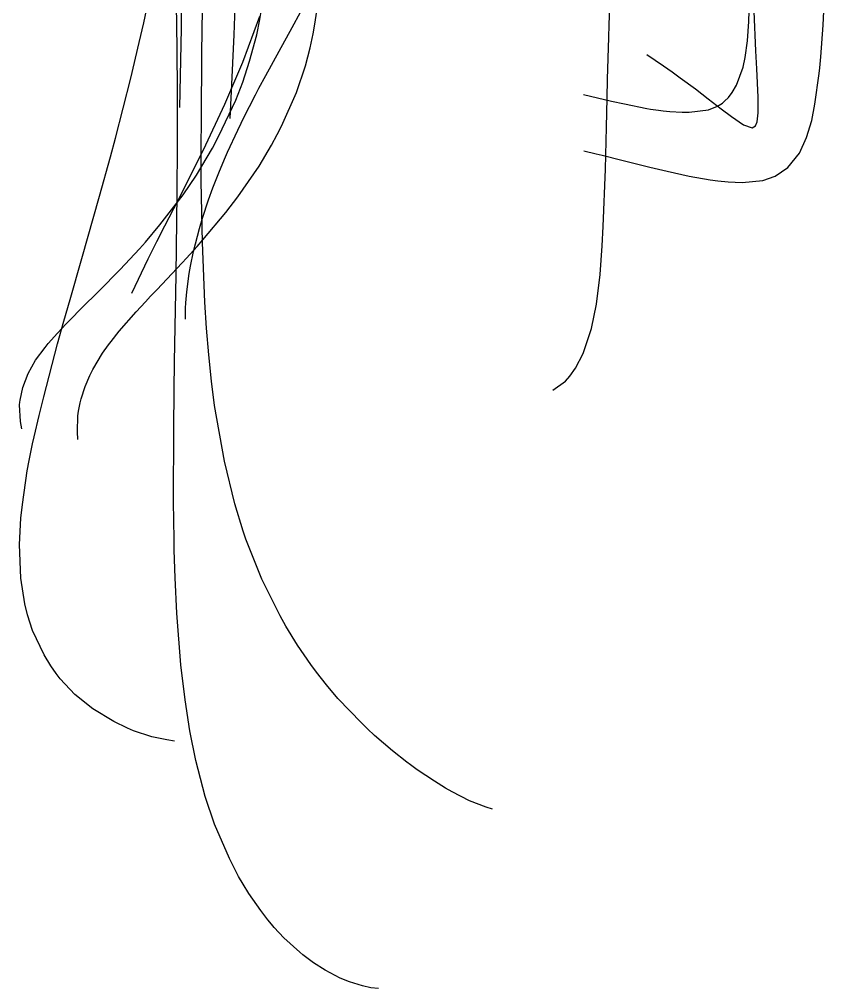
# Model space of a CAD drawing. Header units: metres. Extents: x -663 to 215, y -40 to 703.
# Drawn here: x -25.58 to 9.26, y -40.45 to 1.47 of the extents above; entities that cross this region are included whole.
import ezdxf

# ---------------------------------------------------------------- set-up
doc = ezdxf.new("R2010")
doc.units = ezdxf.units.M

msp = doc.modelspace()

# ---------------------------------------------------------------- linework, layer by layer
for p, q in [((-18.763, 1.412, -1348.645), (-18.886, 6.067, -1347.194)), ((-20.197, 1.319, -1362.16), (-19.546, 4.441, -1361.232)), ((-0.067, 1.235, -1354.354), (0.011, 3.383, -1353.716)), ((-15.168, 1.463, -1355.808), (-14.946, 2.816, -1355.071)), ((-16.285, 0.798, -1359.268), (-16.22, 2.498, -1358.678)), ((5.981, 1.376, -1354.082), (6.013, 2.29, -1353.658)), ((9.191, 1.222, -1353.33), (9.257, 2.475, -1352.629)), ((-18.569, 1.069, -1355.93), (-18.558, 1.87, -1355.692)), ((-17.679, 0.028, -1357.324), (-17.656, 1.909, -1356.75)), ((-13.77, 1.125, -1347.138), (-13.41, 1.779, -1347.484)), ((-12.793, 1.267, -1354.911), (-12.714, 1.823, -1354.692)), ((6.28, 0.108, -1359.307), (6.214, 1.818, -1357.61)), ((-20.388, 0.464, -1362.399), (-20.197, 1.319, -1362.16)), ((-18.734, -1.445, -1349.478), (-18.763, 1.412, -1348.645)), ((-15.915, -0.373, -1358.423), (-15.168, 1.615, -1357.63)), ((-15.308, 0.8, -1356.142), (-15.168, 1.463, -1355.808)), ((-12.867, 0.843, -1355.066), (-12.793, 1.267, -1354.911)), ((5.918, 0.537, -1354.454), (5.981, 1.376, -1354.082)), ((-18.63, -2.334, -1356.856), (-18.569, 1.069, -1355.93)), ((-14.345, 0.091, -1346.57), (-13.77, 1.125, -1347.138)), ((-12.996, 0.239, -1355.267), (-12.867, 0.843, -1355.066)), ((-0.084, 0.68, -1354.518), (-0.067, 1.235, -1354.354)), ((9.092, -0.143, -1354.104), (9.191, 1.222, -1353.33)), ((-20.752, -1.069, -1362.801), (-20.388, 0.464, -1362.399)), ((-16.398, -1.633, -1360.046), (-16.285, 0.798, -1359.268)), ((-15.615, -0.33, -1356.656), (-15.308, 0.8, -1356.142)), ((-0.134, -1.116, -1355.041), (-0.084, 0.68, -1354.518)), ((5.821, -0.172, -1354.745), (5.918, 0.537, -1354.454)), ((-17.704, -2.88, -1358.131), (-17.679, 0.028, -1357.324)), ((-14.919, -0.959, -1345.983), (-14.345, 0.091, -1346.57)), ((-13.203, -0.539, -1355.49), (-12.996, 0.239, -1355.267)), ((6.322, -0.672, -1360.148), (6.28, 0.108, -1359.307)), ((-16.691, -2.198, -1359.063), (-15.915, -0.373, -1358.423)), ((-15.915, -1.24, -1357.025), (-15.615, -0.33, -1356.656)), ((1.563, -0.049, -1362.482), (2.292, -0.538, -1363.04)), ((5.737, -0.59, -1354.903), (5.821, -0.172, -1354.745)), ((9.05, -0.628, -1354.381), (9.092, -0.143, -1354.104)), ((-13.594, -1.685, -1355.742), (-13.203, -0.539, -1355.49)), ((2.292, -0.538, -1363.04), (2.666, -0.802, -1363.312)), ((2.666, -0.802, -1363.312), (3.012, -1.053, -1363.554)), ((5.444, -1.373, -1355.12), (5.737, -0.59, -1354.903)), ((6.384, -1.889, -1361.657), (6.322, -0.672, -1360.148)), ((9.028, -0.864, -1354.516), (9.05, -0.628, -1354.381)), ((-21.421, -3.668, -1363.396), (-20.752, -1.069, -1362.801)), ((-16.215, -2.026, -1357.309), (-15.915, -1.24, -1357.025)), ((-15.211, -1.503, -1345.677), (-14.919, -0.959, -1345.983)), ((-0.154, -1.931, -1355.275), (-0.134, -1.116, -1355.041)), ((3.012, -1.053, -1363.554), (3.666, -1.539, -1363.983)), ((8.839, -2.198, -1355.277), (9.028, -0.864, -1354.516)), ((-18.729, -2.609, -1349.806), (-18.734, -1.445, -1349.478)), ((-16.457, -2.811, -1360.398), (-16.398, -1.633, -1360.046)), ((-15.365, -1.794, -1345.513), (-15.211, -1.503, -1345.677)), ((3.666, -1.539, -1363.983), (4.227, -1.97, -1364.301)), ((5.262, -1.689, -1355.171), (5.444, -1.373, -1355.12)), ((-16.942, -3.569, -1357.742), (-16.215, -2.026, -1357.309)), ((-15.627, -2.299, -1345.229), (-15.365, -1.794, -1345.513)), ((-14.243, -3.142, -1355.925), (-13.594, -1.685, -1355.742)), ((-1.175, -1.778, -1351.411), (0.035, -2.062, -1352.261)), ((-0.182, -3.185, -1355.628), (-0.154, -1.931, -1355.275)), ((0.035, -2.062, -1352.261), (0.596, -2.186, -1352.655)), ((4.227, -1.97, -1364.301), (4.78, -2.399, -1364.543)), ((4.838, -2.148, -1355.153), (4.929, -2.07, -1355.168)), ((4.929, -2.07, -1355.168), (5.095, -1.905, -1355.182)), ((5.095, -1.905, -1355.182), (5.262, -1.689, -1355.171)), ((6.387, -2.574, -1362.675), (6.384, -1.889, -1361.657)), ((-17.618, -4.172, -1359.636), (-16.691, -2.198, -1359.063)), ((-15.869, -2.778, -1344.961), (-15.627, -2.299, -1345.229)), ((0.596, -2.186, -1352.655), (1.57, -2.382, -1353.332)), ((1.57, -2.382, -1353.332), (1.729, -2.408, -1353.44)), ((1.729, -2.408, -1353.44), (2.066, -2.459, -1353.667)), ((2.066, -2.459, -1353.667), (2.275, -2.486, -1353.805)), ((2.275, -2.486, -1353.805), (2.568, -2.516, -1353.995)), ((3.391, -2.543, -1354.498), (4.234, -2.442, -1354.946)), ((4.234, -2.442, -1354.946), (4.629, -2.284, -1355.099)), ((4.629, -2.284, -1355.099), (4.838, -2.148, -1355.153)), ((4.78, -2.399, -1364.543), (5.223, -2.734, -1364.648)), ((8.698, -2.896, -1355.671), (8.839, -2.198, -1355.277)), ((-18.731, -3.945, -1350.17), (-18.729, -2.609, -1349.806)), ((-17.709, -4.058, -1358.436), (-17.704, -2.88, -1358.131)), ((-15.987, -3.015, -1344.828), (-15.869, -2.778, -1344.961)), ((2.568, -2.516, -1353.995), (3.093, -2.548, -1354.323)), ((3.093, -2.548, -1354.323), (3.391, -2.543, -1354.498)), ((5.223, -2.734, -1364.648), (5.751, -3.09, -1364.593)), ((6.335, -2.968, -1363.412), (6.387, -2.574, -1362.675)), ((8.48, -3.637, -1356.075), (8.698, -2.896, -1355.671)), ((-16.575, -4.279, -1344.132), (-16.133, -3.315, -1344.661)), ((-16.133, -3.315, -1344.661), (-15.987, -3.015, -1344.828)), ((-14.422, -3.505, -1355.954), (-14.243, -3.142, -1355.925)), ((-0.226, -5.009, -1356.116), (-0.182, -3.185, -1355.628)), ((5.751, -3.09, -1364.593), (6.127, -3.22, -1364.229)), ((6.127, -3.22, -1364.229), (6.272, -3.128, -1363.803)), ((6.272, -3.128, -1363.803), (6.335, -2.968, -1363.412)), ((-21.638, -4.479, -1363.566), (-21.421, -3.668, -1363.396)), ((-17.223, -4.103, -1357.866), (-16.942, -3.569, -1357.742)), ((-14.665, -3.964, -1355.976), (-14.422, -3.505, -1355.954)), ((8.174, -4.312, -1356.417), (8.48, -3.637, -1356.075)), ((-18.748, -6.08, -1350.719), (-18.731, -3.945, -1350.17)), ((-18.126, -5.2, -1359.886), (-17.618, -4.172, -1359.636)), ((-17.918, -5.261, -1358.05), (-17.223, -4.103, -1357.866)), ((-17.706, -5.539, -1358.793), (-17.709, -4.058, -1358.436)), ((-15.209, -4.881, -1355.96), (-14.665, -3.964, -1355.976)), ((-22.106, -6.175, -1363.882), (-21.638, -4.479, -1363.566)), ((-16.951, -5.163, -1343.657), (-16.704, -4.572, -1343.973)), ((-16.704, -4.572, -1343.973), (-16.575, -4.279, -1344.132)), ((-1.159, -4.218, -1352.963), (-0.625, -4.345, -1353.246)), ((-0.625, -4.345, -1353.246), (-0.371, -4.407, -1353.381)), ((-0.371, -4.407, -1353.381), (0.483, -4.617, -1353.841)), ((7.663, -4.942, -1356.67), (8.174, -4.312, -1356.417)), ((-16.129, -6.209, -1355.795), (-15.209, -4.881, -1355.96)), ((-0.319, -7.495, -1356.699), (-0.226, -5.009, -1356.116)), ((0.483, -4.617, -1353.841), (1.7, -4.917, -1354.502)), ((1.7, -4.917, -1354.502), (2.446, -5.094, -1354.904)), ((7.117, -5.306, -1356.734), (7.663, -4.942, -1356.67)), ((-18.521, -5.982, -1360.047), (-18.126, -5.2, -1359.886)), ((-18.497, -6.121, -1358.123), (-17.918, -5.261, -1358.05)), ((-17.205, -5.811, -1343.316), (-16.951, -5.163, -1343.657)), ((2.446, -5.094, -1354.904), (3.401, -5.305, -1355.406)), ((3.401, -5.305, -1355.406), (4.304, -5.47, -1355.853)), ((6.58, -5.493, -1356.679), (7.117, -5.306, -1356.734)), ((-17.659, -8.187, -1359.337), (-17.706, -5.539, -1358.793)), ((-17.396, -6.335, -1343.046), (-17.205, -5.811, -1343.316)), ((4.304, -5.47, -1355.853), (4.635, -5.514, -1356.004)), ((4.635, -5.514, -1356.004), (5.084, -5.558, -1356.196)), ((5.084, -5.558, -1356.196), (5.693, -5.578, -1356.428)), ((5.693, -5.578, -1356.428), (6.58, -5.493, -1356.679)), ((-22.874, -8.873, -1364.266), (-22.106, -6.175, -1363.882)), ((-19.5, -7.423, -1358.084), (-18.497, -6.121, -1358.123)), ((-19.281, -7.461, -1360.252), (-18.521, -5.982, -1360.047)), ((-18.799, -9.58, -1351.524), (-18.748, -6.08, -1350.719)), ((-16.639, -6.878, -1355.657), (-16.129, -6.209, -1355.795)), ((-17.656, -7.127, -1342.651), (-17.396, -6.335, -1343.046)), ((-17.789, -7.569, -1342.436), (-17.656, -7.127, -1342.651)), ((-17.634, -8.063, -1355.277), (-16.639, -6.878, -1355.657)), ((-20.124, -8.163, -1357.987), (-19.5, -7.423, -1358.084)), ((-19.626, -8.133, -1360.308), (-19.281, -7.461, -1360.252)), ((-0.362, -8.329, -1356.872), (-0.319, -7.495, -1356.699)), ((-18.041, -8.572, -1341.976), (-17.789, -7.569, -1342.436)), ((-20.386, -8.461, -1357.932), (-20.124, -8.163, -1357.987)), ((-20.009, -8.889, -1360.331), (-19.626, -8.133, -1360.308)), ((-18.345, -8.857, -1354.946), (-17.883, -8.346, -1355.17)), ((-17.883, -8.346, -1355.17), (-17.634, -8.063, -1355.277)), ((-17.547, -10.765, -1359.743), (-17.659, -8.187, -1359.337)), ((-0.457, -9.568, -1357.086), (-0.362, -8.329, -1356.872)), ((-21.216, -9.349, -1357.671), (-20.386, -8.461, -1357.932)), ((-18.17, -9.2, -1341.705), (-18.041, -8.572, -1341.976)), ((-23.384, -10.652, -1364.445), (-22.874, -8.873, -1364.266)), ((-20.705, -10.378, -1360.201), (-20.009, -8.889, -1360.331)), ((-19.202, -9.773, -1354.456), (-18.533, -9.062, -1354.849)), ((-18.533, -9.062, -1354.849), (-18.345, -8.857, -1354.946)), ((-18.227, -9.518, -1341.573), (-18.17, -9.2, -1341.705)), ((-22.144, -10.288, -1357.24), (-21.216, -9.349, -1357.671)), ((-18.862, -13.339, -1352.239), (-18.799, -9.58, -1351.524)), ((-18.331, -10.311, -1341.273), (-18.227, -9.518, -1341.573)), ((-0.616, -10.854, -1357.229), (-0.457, -9.568, -1357.086)), ((-19.62, -10.213, -1354.183), (-19.202, -9.773, -1354.456)), ((-22.883, -11.022, -1356.782), (-22.144, -10.288, -1357.24)), ((-19.9, -10.507, -1353.987), (-19.62, -10.213, -1354.183)), ((-18.372, -10.784, -1341.111), (-18.331, -10.311, -1341.273)), ((-23.65, -11.588, -1364.514), (-23.384, -10.652, -1364.445)), ((-20.526, -11.176, -1353.495), (-20.121, -10.741, -1353.822)), ((-20.121, -10.741, -1353.822), (-19.9, -10.507, -1353.987)), ((-18.386, -11.02, -1341.035), (-18.372, -10.784, -1341.111)), ((-17.476, -11.892, -1359.884), (-17.547, -10.765, -1359.743)), ((-0.822, -11.905, -1357.257), (-0.616, -10.854, -1357.229)), ((-23.377, -11.52, -1356.407), (-22.883, -11.022, -1356.782)), ((-21.254, -12.018, -1352.787), (-20.526, -11.176, -1353.495)), ((-18.396, -11.49, -1340.9), (-18.386, -11.02, -1341.035)), ((-23.931, -12.101, -1355.899), (-23.545, -11.692, -1356.267)), ((-23.923, -12.561, -1364.561), (-23.65, -11.588, -1364.514)), ((-23.545, -11.692, -1356.267), (-23.377, -11.52, -1356.407)), ((-24.326, -12.55, -1355.449), (-23.931, -12.101, -1355.899)), ((-21.606, -12.46, -1352.391), (-21.254, -12.018, -1352.787)), ((-17.384, -13.044, -1359.995), (-17.476, -11.892, -1359.884)), ((-1.183, -12.979, -1357.124), (-0.822, -11.905, -1357.257)), ((-24.525, -14.861, -1364.538), (-23.923, -12.561, -1364.561)), ((-24.465, -12.716, -1355.273), (-24.326, -12.55, -1355.449)), ((-21.723, -12.612, -1352.252), (-21.606, -12.46, -1352.391)), ((-24.872, -13.275, -1354.631), (-24.465, -12.716, -1355.273)), ((-22.396, -13.672, -1351.232), (-21.978, -12.971, -1351.914)), ((-21.978, -12.971, -1351.914), (-21.723, -12.612, -1352.252)), ((-1.515, -13.611, -1356.925), (-1.183, -12.979, -1357.124)), ((-25.2, -13.852, -1353.915), (-24.872, -13.275, -1354.631)), ((-18.881, -14.573, -1352.446), (-18.862, -13.339, -1352.239)), ((-17.268, -14.182, -1360.068), (-17.384, -13.044, -1359.995)), ((-22.53, -13.93, -1350.977), (-22.396, -13.672, -1351.232)), ((-1.771, -13.967, -1356.745), (-1.515, -13.611, -1356.925)), ((-25.429, -14.45, -1353.137), (-25.2, -13.852, -1353.915)), ((-22.736, -14.41, -1350.498), (-22.53, -13.93, -1350.977)), ((-17.139, -15.224, -1360.1), (-17.268, -14.182, -1360.068)), ((-2.506, -14.573, -1356.157), (-1.956, -14.174, -1356.606)), ((-1.956, -14.174, -1356.606), (-1.771, -13.967, -1356.745)), ((-25.542, -15, -1352.401), (-25.429, -14.45, -1353.137)), ((-22.906, -14.945, -1349.964), (-22.736, -14.41, -1350.498)), ((-18.901, -16.256, -1352.69), (-18.881, -14.573, -1352.446)), ((-25.567, -15.199, -1352.135), (-25.555, -15.089, -1352.282)), ((-25.555, -15.089, -1352.282), (-25.542, -15, -1352.401)), ((-24.653, -15.371, -1364.516), (-24.525, -14.861, -1364.538)), ((-22.949, -15.111, -1349.799), (-22.906, -14.945, -1349.964)), ((-25.523, -15.925, -1351.159), (-25.567, -15.199, -1352.135)), ((-24.723, -15.657, -1364.5), (-24.653, -15.371, -1364.516)), ((-23.048, -15.676, -1349.241), (-23.02, -15.479, -1349.435)), ((-23.02, -15.479, -1349.435), (-22.949, -15.111, -1349.799)), ((-16.709, -17.635, -1359.982), (-17.139, -15.224, -1360.1)), ((-25.468, -16.238, -1350.741), (-25.523, -15.925, -1351.159)), ((-24.934, -16.579, -1364.421), (-24.723, -15.657, -1364.5)), ((-23.067, -16.368, -1348.571), (-23.048, -15.676, -1349.241)), ((-18.903, -19.401, -1352.997), (-18.901, -16.256, -1352.69)), ((-25.002, -16.885, -1364.389), (-24.934, -16.579, -1364.421)), ((-23.048, -16.706, -1348.25), (-23.067, -16.368, -1348.571)), ((-25.149, -17.608, -1364.293), (-25.002, -16.885, -1364.389)), ((-25.235, -18.061, -1364.221), (-25.149, -17.608, -1364.293)), ((-16.255, -19.482, -1359.711), (-16.709, -17.635, -1359.982)), ((-25.447, -19.507, -1363.895), (-25.235, -18.061, -1364.221)), ((-25.513, -20.102, -1363.731), (-25.447, -19.507, -1363.895)), ((-18.883, -21.005, -1353.089), (-18.903, -19.401, -1352.997)), ((-15.898, -20.668, -1359.442), (-16.255, -19.482, -1359.711)), ((-25.576, -21.244, -1363.333), (-25.513, -20.102, -1363.731)), ((-15.787, -21.008, -1359.352), (-15.898, -20.668, -1359.442)), ((-25.511, -22.698, -1362.649), (-25.576, -21.244, -1363.333)), ((-18.873, -21.492, -1353.108), (-18.883, -21.005, -1353.089)), ((-15.093, -22.743, -1358.704), (-15.787, -21.008, -1359.352)), ((-18.839, -22.688, -1353.125), (-18.873, -21.492, -1353.108)), ((-25.336, -23.812, -1361.981), (-25.511, -22.698, -1362.649)), ((-18.769, -24.208, -1353.084), (-18.839, -22.688, -1353.125)), ((-14.294, -24.331, -1357.862), (-15.093, -22.743, -1358.704)), ((-25.226, -24.287, -1361.656), (-25.336, -23.812, -1361.981)), ((-25.011, -24.965, -1361.131), (-25.226, -24.287, -1361.656)), ((-18.589, -26.447, -1352.863), (-18.769, -24.208, -1353.084)), ((-14.05, -24.771, -1357.593), (-14.294, -24.331, -1357.862)), ((-24.509, -26.017, -1360.135), (-25.011, -24.965, -1361.131)), ((-13.541, -25.598, -1357.009), (-14.05, -24.771, -1357.593)), ((-12.965, -26.436, -1356.319), (-13.541, -25.598, -1357.009)), ((-24.218, -26.497, -1359.616), (-24.509, -26.017, -1360.135)), ((-23.989, -26.827, -1359.228), (-24.218, -26.497, -1359.616)), ((-23.818, -27.051, -1358.949), (-23.989, -26.827, -1359.228)), ((-18.411, -27.967, -1352.603), (-18.589, -26.447, -1352.863)), ((-12.72, -26.771, -1356.018), (-12.965, -26.436, -1356.319)), ((-12.293, -27.316, -1355.482), (-12.72, -26.771, -1356.018)), ((-23.17, -27.734, -1357.967), (-23.818, -27.051, -1358.949)), ((-11.798, -27.901, -1354.844), (-12.293, -27.316, -1355.482)), ((-22.403, -28.355, -1356.886), (-23.17, -27.734, -1357.967)), ((-18.202, -29.308, -1352.277), (-18.411, -27.967, -1352.603)), ((-10.774, -28.963, -1353.461), (-11.798, -27.901, -1354.844)), ((-21.494, -28.905, -1355.682), (-22.403, -28.355, -1356.886)), ((-20.896, -29.192, -1354.92), (-21.494, -28.905, -1355.682)), ((-20.641, -29.3, -1354.6), (-20.896, -29.192, -1354.92)), ((-19.842, -29.555, -1353.624), (-20.641, -29.3, -1354.6)), ((-17.948, -30.582, -1351.865), (-18.202, -29.308, -1352.277)), ((-10.51, -29.221, -1353.095), (-10.774, -28.963, -1353.461)), ((-10.214, -29.498, -1352.681), (-10.51, -29.221, -1353.095)), ((-19.194, -29.698, -1352.849), (-19.842, -29.555, -1353.624)), ((-18.864, -29.751, -1352.46), (-19.194, -29.698, -1352.849)), ((-9.439, -30.164, -1351.56), (-10.214, -29.498, -1352.681)), ((-8.818, -30.654, -1350.634), (-9.439, -30.164, -1351.56)), ((-17.536, -32.142, -1351.184), (-17.948, -30.582, -1351.865)), ((-8.654, -30.779, -1350.385), (-8.818, -30.654, -1350.634)), ((-8.369, -30.988, -1349.949), (-8.654, -30.779, -1350.385)), ((-7.625, -31.486, -1348.771), (-8.369, -30.988, -1349.949)), ((-7.147, -31.779, -1347.989), (-7.625, -31.486, -1348.771)), ((-6.856, -31.947, -1347.504), (-7.147, -31.779, -1347.989)), ((-17.136, -33.339, -1350.517), (-17.536, -32.142, -1351.184)), ((-6.098, -32.325, -1346.181), (-6.856, -31.947, -1347.504)), ((-5.377, -32.608, -1344.84), (-6.098, -32.325, -1346.181)), ((-5.104, -32.696, -1344.311), (-5.377, -32.608, -1344.84)), ((-16.493, -34.82, -1349.442), (-17.136, -33.339, -1350.517)), ((-16.09, -35.596, -1348.769), (-16.493, -34.82, -1349.442)), ((-15.897, -35.938, -1348.445), (-16.09, -35.596, -1348.769)), ((-15.654, -36.336, -1348.04), (-15.897, -35.938, -1348.445)), ((-15.136, -37.077, -1347.177), (-15.654, -36.336, -1348.04)), ((-14.83, -37.471, -1346.668), (-15.136, -37.077, -1347.177)), ((-14.676, -37.66, -1346.411), (-14.83, -37.471, -1346.668)), ((-14.55, -37.808, -1346.201), (-14.676, -37.66, -1346.411)), ((-14.131, -38.256, -1345.507), (-14.55, -37.808, -1346.201)), ((-13.45, -38.874, -1344.38), (-14.131, -38.256, -1345.507)), ((-13.31, -38.991, -1344.15), (-13.45, -38.874, -1344.38)), ((-12.854, -39.334, -1343.398), (-13.31, -38.991, -1344.15)), ((-12.355, -39.657, -1342.576), (-12.854, -39.334, -1343.398)), ((-11.704, -39.994, -1341.507), (-12.355, -39.657, -1342.576)), ((-11.302, -40.163, -1340.847), (-11.704, -39.994, -1341.507)), ((-10.727, -40.337, -1339.904), (-11.302, -40.163, -1340.847)), ((-10.368, -40.411, -1339.316), (-10.727, -40.337, -1339.904)), ((-10.038, -40.452, -1338.775), (-10.368, -40.411, -1339.316)), ((-10.038, -40.452, -1338.775), (-10.368, -40.411, -1339.316))]:
    msp.add_line(p, q)

doc.saveas('drawing.dxf')
